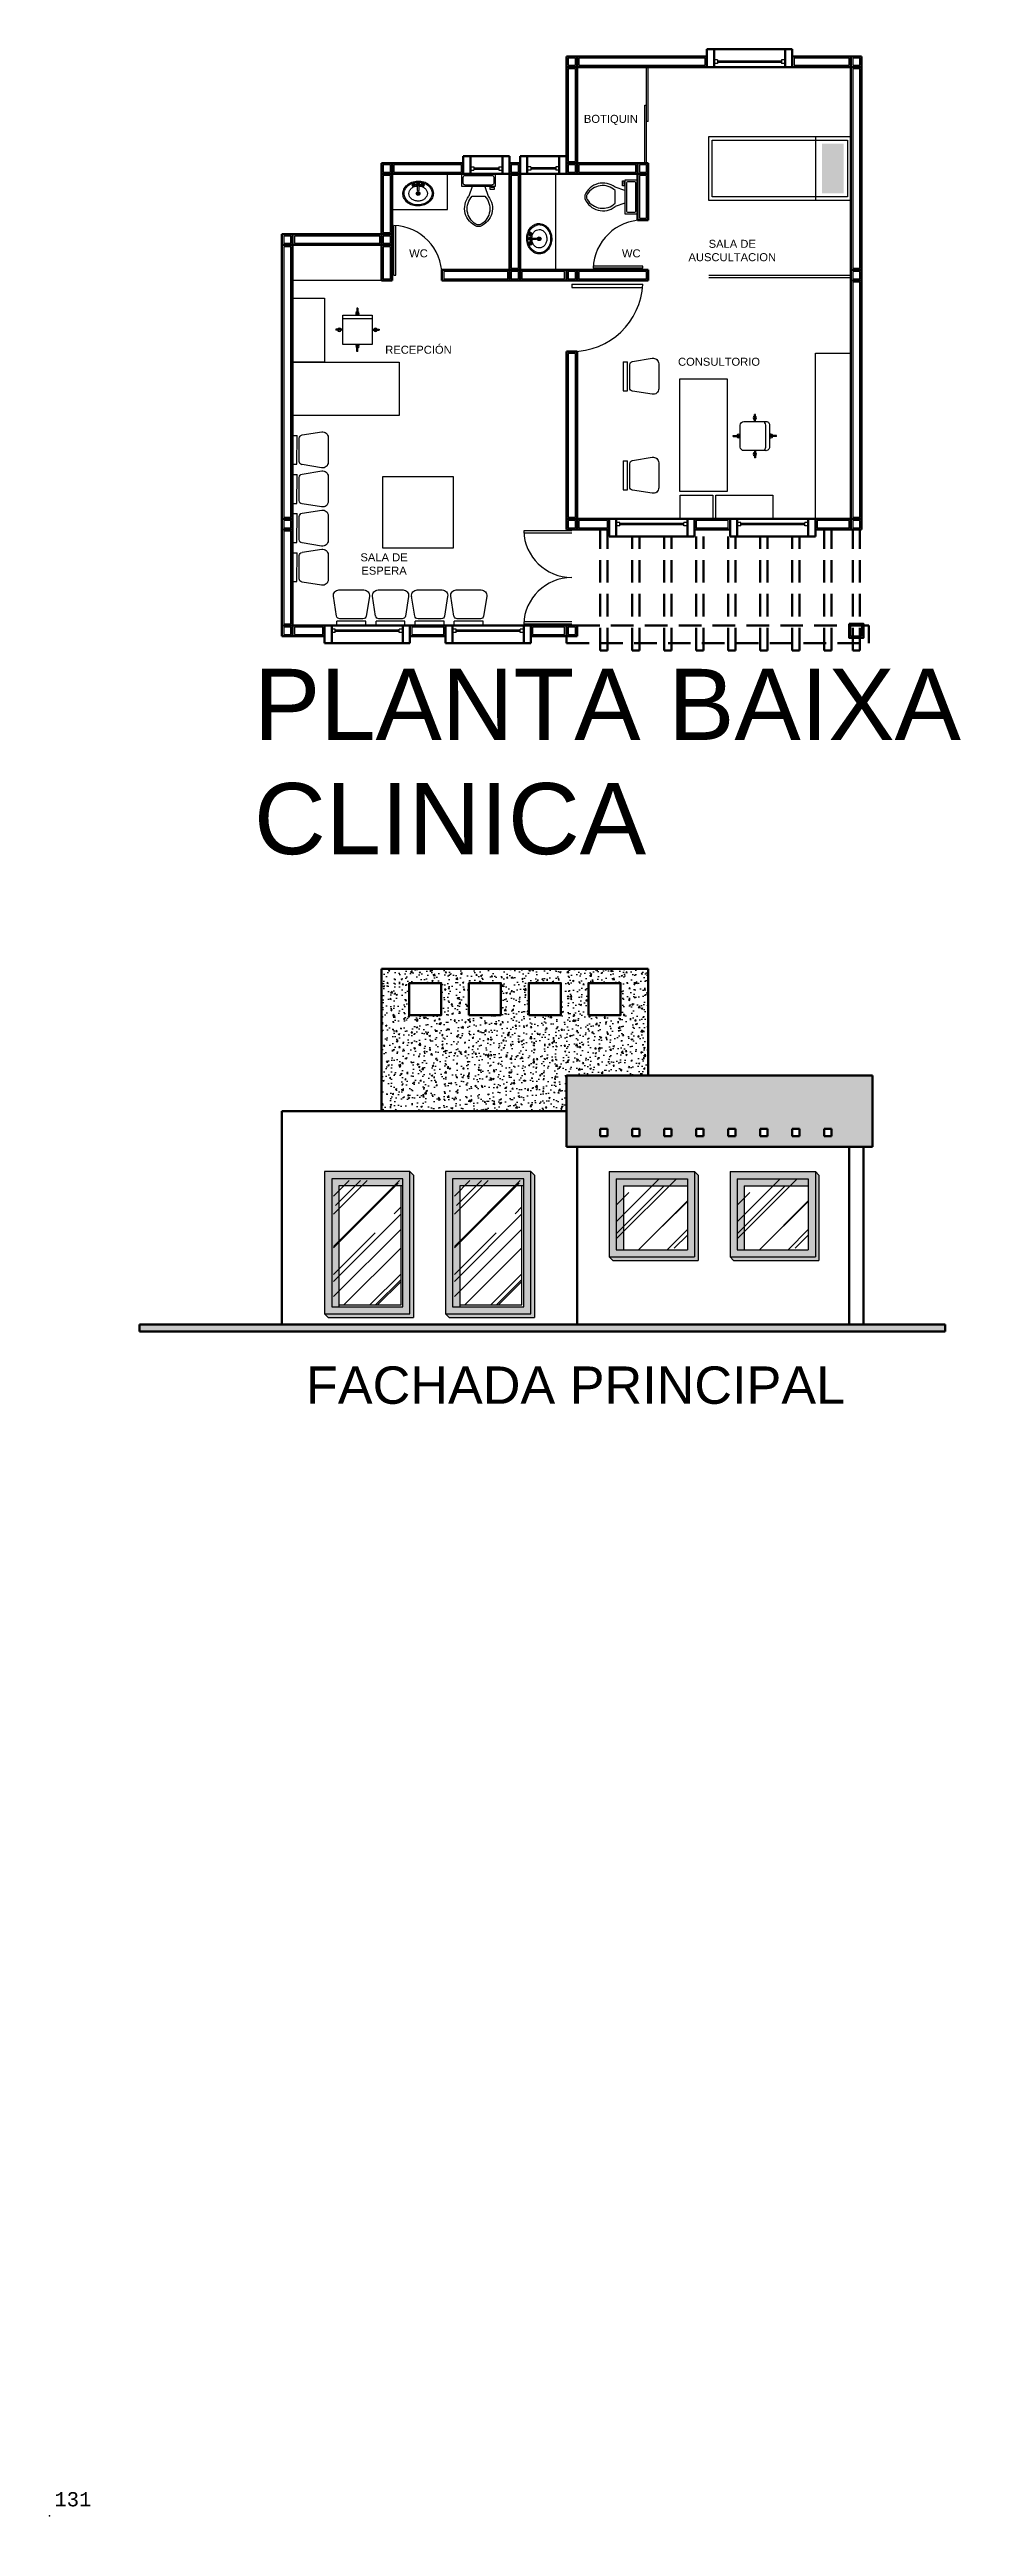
# Model space of a CAD drawing. Extents: x -98 to 79, y 8 to 90.
# Drawn here: x -1.25 to 11.57, y 23.16 to 57.83 of the extents above; entities that cross this region are included whole.
import ezdxf
from ezdxf.enums import TextEntityAlignment as Align

# ---------------------------------------------------------------- set-up
doc = ezdxf.new("R2010")
doc.units = 0
doc.header["$MEASUREMENT"] = 0
doc.linetypes.add('HIDDEN2', pattern=[4.7625, 3.175, -1.5875])
doc.layers.get('0').update_dxf_attribs({"linetype": 'CONTINUOUS'})
for name, color, linetype in [('CASTILLOS', 8, 'CONTINUOUS'), ('CVL_PUNTO', 7, 'CONTINUOUS'), ('CVL_PUNTO_NUM', 7, 'CONTINUOUS'), ('LETREROS', 7, 'CONTINUOUS'), ('MUEBLES', 7, 'CONTINUOUS'), ('MUEBLES_BAÑO', 151, 'CONTINUOUS'), ('MUROS', 1, 'CONTINUOUS'), ('PUERTA', 35, 'CONTINUOUS'), ('SOMBRA_MURO', 254, 'CONTINUOUS'), ('VENTANAS', 4, 'CONTINUOUS')]:
    doc.layers.add(name, color=color, linetype=linetype)
doc.layers.add('MURO', color=7, linetype='CONTINUOUS', lineweight=53)
doc.styles.add('MONOTXT4', font='MONOTXT4.shx')
doc.styles.get("Standard").update_dxf_attribs({"font": 'arial.ttf'})
doc.linetypes.add('ZIGZAG', pattern='A,0.0001,-0.2,[131,ltypeshp.shx,S=0.2,R=0,X=-0.2,Y=0],-0.4,[131,ltypeshp.shx,S=0.2,R=180,X=0.2,Y=0],-0.2', length=0.8001)

# ---------------------------------------------------------------- blocks, each defined once
blk = doc.blocks.new('MUOF03PL')
at = {"color": 0, "linetype": 'ByBlock'}
for p, q in [((-0.203, 0), (0.203, 0)), ((0.203, 0), (0.203, -0.062)), ((-0.209, -0.133), (-0.253, -0.41)), ((-0.203, 0), (-0.203, -0.063)), ((0.203, -0.062), (-0.203, -0.063)), ((0.163, -0.094), (-0.162, -0.094)), ((0.253, -0.409), (0.209, -0.133)), ((-0.175, -0.5), (0.176, -0.5))]:
    blk.add_line(p, q, dxfattribs=at)
for centre, radius, start, end in [((-0.162, -0.141), 0.0469, 90.0574, 170.9471), ((0.163, -0.14), 0.0469, 9.1676, 90.0574), ((-0.175, -0.422), 0.0781, 170.9471, 270.0574), ((0.176, -0.422), 0.0781, 270.0574, 9.1676)]:
    blk.add_arc(centre, radius, start, end, dxfattribs=at)
blk = doc.blocks.new('P100')
at = {"layer": 'PUERTA'}
for p, q in [((0.95, 0), (0.9, 0)), ((0.9, 0), (0.9, -0.995)), ((0.95, 0), (0.95, -0.999))]:
    blk.add_line(p, q, dxfattribs=at)
blk.add_arc((1, 0), 1, 180, 267.134, dxfattribs=at)
blk = doc.blocks.new('P70')
at = {"layer": 'PUERTA'}
for p, q in [((-0.025, 0), (-0.05, 0)), ((-0.025, 0), (-0.025, -0.7)), ((-0.05, 0), (-0.05, -0.698))]:
    blk.add_line(p, q, dxfattribs=at)
blk.add_arc((0, 0), 0.7, 180, 267.9533, dxfattribs=at)
blk = doc.blocks.new('CAM-SEN')
at = {"color": 0, "linetype": 'ByBlock'}
blk.add_line((0.5, -0.45, 0.46), (0.5, 0.45, 0.46), dxfattribs=at)
at = {"color": 0, "linetype": 'ByBlock', "elevation": 0.2}
blk.add_lwpolyline([(2, 0.45), (2, -0.45), (0, -0.45), (0, 0.45)], close=True, dxfattribs=at)
at = {"color": 0, "linetype": 'ByBlock'}
blk.add_lwpolyline([(1.9492, 0.3992), (1.9492, -0.3992), (0.0508, -0.3992), (0.0508, 0.3992)], close=True, dxfattribs=at)
blk.add_trace([(0.1016, -0.3484, 0.46), (0.4064, -0.3484, 0.46), (0.1016, 0.3484, 0.46), (0.4064, 0.3484, 0.46)], dxfattribs=at)
blk.add_3dface([(0, 0.45, 0.45), (2, 0.45, 0.45), (2, -0.45, 0.45), (0, -0.45, 0.45)], dxfattribs=at)
blk = doc.blocks.new('Faucet - Bathroom top')
for p, q in [((-4.107, 0.125), (-4.375, 0.125)), ((-3.75, 0.4788), (-3.75, 0.75)), ((-3.5, 0.482), (-3.5, 0.75)), ((-3.1461, 0.125), (-2.875, 0.125)), ((3.143, 0.125), (2.875, 0.125)), ((3.5, 0.4788), (3.5, 0.75)), ((3.75, 0.482), (3.75, 0.75)), ((4.1039, 0.125), (4.375, 0.125)), ((-4.1039, -0.125), (-4.375, -0.125)), ((-3.75, -0.4821), (-3.75, -0.75)), ((-3.5, -0.4789), (-3.5, -0.75)), ((-3.143, -0.125), (-2.875, -0.125)), ((-0.5, -0.8639), (-0.5, -4.5)), ((0.5, -4.5), (0.5, -0.8631)), ((3.1461, -0.125), (2.875, -0.125)), ((3.5, -0.4821), (3.5, -0.75)), ((3.75, -0.4789), (3.75, -0.75)), ((4.107, -0.125), (4.375, -0.125))]:
    blk.add_line(p, q)
for centre, radius in [((-3.625, 0), 1.375), ((-4.625, 0), 0.2795), ((-3.625, 0), 0.5), ((-3.625, 1), 0.2795), ((-2.625, 0), 0.2795), ((0, 0), 0.5), ((3.625, 0), 1.375), ((2.625, 0), 0.2795), ((3.625, 0), 0.5), ((3.625, 1), 0.2795), ((4.625, 0), 0.2795), ((-3.625, -1), 0.2795), ((3.625, -1), 0.2795)]:
    blk.add_circle(centre, radius)
for centre, radius, start, end in [((-3.625, 0), 1, 105.2407, 164.2093), ((-3.625, 0), 1, 16.44125, 74.07887), ((0, 0), 1.5, 289.6514, 250.3603), ((0, 0), 1, 300.3431, 239.7554), ((3.625, 0), 1, 106.12, 164.0884), ((3.625, 0), 1, 16.23422, 73.90469), ((-3.625, 0), 1, 196.2342, 253.9047), ((-3.625, 0), 1, 286.12, 344.0884), ((0, -4.5), 0.5, 180, 0), ((3.625, 0), 1, 196.4413, 254.0789), ((3.625, 0), 1, 285.2407, 344.2093)]:
    blk.add_arc(centre, radius, start, end)
blk = doc.blocks.new('OVALIN')
at = {"layer": 'MUEBLES_BAÑO'}
for p, q in [((0.017, 0), (-0.017, 0)), ((0, 0.017), (0, -0.017))]:
    blk.add_line(p, q, dxfattribs=at)
for points in [[(0.214, 0.007, -0.117634), (0.201, -0.059, -0.104469), (0.155, -0.119, -0.090016), (0.089, -0.159, -0.08192), (0.006, -0.175, -0.08192), (-0.079, -0.164, -0.090016), (-0.147, -0.129, -0.104469), (-0.196, -0.072, -0.117634), (-0.214, -0.007, -0.117634), (-0.201, 0.059, -0.104469), (-0.155, 0.119, -0.090016), (-0.089, 0.159, -0.08192), (-0.006, 0.175, -0.08192), (0.079, 0.164, -0.090016), (0.147, 0.129, -0.104469), (0.196, 0.072, -0.117634)], [(0.198, 0.003, -0.118622), (0.184, -0.057, -0.104678), (0.141, -0.111, -0.089562), (0.079, -0.146, -0.081185), (0.002, -0.16, -0.081185), (-0.075, -0.149, -0.089562), (-0.138, -0.115, -0.104678), (-0.182, -0.062, -0.118622), (-0.198, -0.003, -0.118622), (-0.184, 0.057, -0.104678), (-0.141, 0.111, -0.089562), (-0.079, 0.146, -0.081185), (-0.002, 0.16, -0.081185), (0.075, 0.149, -0.089562), (0.138, 0.115, -0.104678), (0.182, 0.062, -0.118622)]]:
    blk.add_lwpolyline(points, format="xyb", close=True, dxfattribs=at)
blk.add_lwpolyline([(-0.021, -0.104, -0.047101), (-0.05, -0.098, -0.089718), (-0.091, -0.076, -0.104607), (-0.12, -0.041, -0.118283), (-0.13, -0.001, -0.118283), (-0.121, 0.038, -0.104607), (-0.093, 0.074, -0.089718), (-0.052, 0.097, -0.081436), (-0.001, 0.106, -0.081436), (0.05, 0.098, -0.089718), (0.091, 0.076, -0.104607), (0.12, 0.041, -0.118283), (0.13, 0.001, -0.118283), (0.121, -0.038, -0.104607), (0.093, -0.074, -0.089718), (0.052, -0.097, -0.050974), (0.02, -0.104)], format="xyb", dxfattribs=at)
for radius in [0.0262, 0.0175]:
    blk.add_circle((0, 0), radius, dxfattribs=at)
at = {"layer": 'MUEBLES_BAÑO', "xscale": -0.0175, "yscale": 0.0175, "zscale": 0.0175, "rotation": 180.0000000000001}
blk.add_blockref('Faucet - Bathroom top', (0, -0.121), dxfattribs=at)
blk = doc.blocks.new('Toilet - top')
for p, q in [((-10, -8.5), (-8, -8.5)), ((-10, -9.5), (-10, -8.5)), ((-7, -9.5), (-10, -9.5)), ((-8, -8.5), (-8, -8)), ((-7, -8), (-7, -9.5)), ((-4, -8), (-6, -14)), ((4, -14), (-4, -14)), ((4, -8), (6, -14)), ((9.5, -6), (9.5, -2))]:
    blk.add_line(p, q)
blk.add_lwpolyline([(10.5, -8), (10.5, 0), (-10.5, 0), (-10.5, -8)], close=True)
for points in [[(-9.5, -2), (-9.5, -6)], [(8.5, -1), (-8.5, -1)], [(-8.5, -7), (8.5, -7)]]:
    blk.add_lwpolyline(points)
for centre, radius, start, end in [((-8.6, -1.9), 0.884, 81.8699, 188.1301), ((-8.6, -6.1), 0.884, 171.8699, 278.1301), ((3.5, -21.6), 12.2, 141.4691, 247.9714), ((4.2, -21.8), 11.3, 136.3677, 238.9468), ((-3.5, -21.6), 12.2, 292.0284, 38.5307), ((-4.2, -21.8), 11.3, 301.053, 43.6321), ((8.6, -1.9), 0.884, 351.8699, 98.1301), ((8.6, -6.1), 0.884, 261.8699, 8.1301), ((0, -27.9), 4, 245.7318, 294.2682), ((0, -29), 4, 254.8605, 285.1395)]:
    blk.add_arc(centre, radius, start, end)

msp = doc.modelspace()

# ---------------------------------------------------------------- hatches: boundary and pattern name
at = {"layer": 'MURO'}
msp.add_hatch(color=256, dxfattribs=at).paths.add_polyline_path([(11.341, 39.802), (11.341, 39.902), (0.024, 39.902), (0.024, 39.802)])
at = {"layer": 'SOMBRA_MURO'}
h = msp.add_hatch(dxfattribs=at)
h.set_pattern_fill('AR-CONC', color=5, scale=0.03, style=0)
h.set_pattern_definition([(50, (16.27108, 35.14526), (0.215178, -0.0188256), [0.0225, -0.2475]), (355, (16.27108, 35.14526), (-0.0416254, 0.2256576), [0.018, -0.198]), (100.4514, (16.28901, 35.14369), (0.1735528, 0.2068319), [0.019122, -0.2103426]), (46.1842, (16.27108, 35.20526), (0.3201723, -0.0496557), [0.03375, -0.37125]), (96.6356, (16.29776, 35.20112), (0.280399, 0.2922354), [0.028683, -0.315514]), (351.1842, (16.27108, 35.20526), (0.2803986, 0.2922356), [0.027, -0.297]), (21, (16.30108, 35.19026), (0.1790721, -0.1207857), [0.0225, -0.2475]), (326, (16.30108, 35.19026), (0.0729946, 0.217545), [0.018, -0.198]), (71.4514, (16.316, 35.1802), (0.2520668, 0.0967591), [0.019122, -0.2103426]), (37.5, (16.27108, 35.14526), (0.00364796, 0.09986816), [0, -0.1956, 0, -0.201, 0, -0.19875]), (7.5, (16.27108, 35.14526), (0.07892086, 0.1183235), [0, -0.1146, 0, -0.1911, 0, -0.07575]), (327.5, (16.20418, 35.14526), (0.16014673, -0.00676646), [0, -0.075, 0, -0.234, 0, -0.3105]), (317.5, (16.17418, 35.14526), (0.1749559, 0.0300315), [0, -0.0975, 0, -0.1554, 0, -0.2205])])
h.paths.add_polyline_path([(6.024, 43.402), (7.174, 43.402), (7.174, 44.902), (3.424, 44.902), (3.424, 42.902), (6.024, 42.902)])
h.paths.add_polyline_path([(5.494, 44.252), (5.494, 44.702), (5.944, 44.702), (5.944, 44.252)], flags=16)
h.paths.add_polyline_path([(5.104, 44.252), (4.654, 44.252), (4.654, 44.702), (5.104, 44.702)], flags=16)
h.paths.add_polyline_path([(6.334, 44.252), (6.334, 44.702), (6.784, 44.702), (6.784, 44.252)], flags=16)
h.paths.add_polyline_path([(4.264, 44.252), (3.814, 44.252), (3.814, 44.702), (4.264, 44.702)], flags=16)
h = msp.add_hatch(color=256, dxfattribs=at)
h.paths.add_polyline_path([(6.024, 43.402), (6.024, 42.402), (10.324, 42.402), (10.324, 43.402)])
h.paths.add_polyline_path([(9.199, 42.652), (9.299, 42.652), (9.299, 42.552), (9.199, 42.552)], flags=16)
h.paths.add_polyline_path([(8.849, 42.652), (8.849, 42.552), (8.749, 42.552), (8.749, 42.652)], flags=16)
h.paths.add_polyline_path([(9.649, 42.652), (9.749, 42.652), (9.749, 42.552), (9.649, 42.552)], flags=16)
h.paths.add_polyline_path([(8.399, 42.652), (8.399, 42.552), (8.299, 42.552), (8.299, 42.652)], flags=16)
h.paths.add_polyline_path([(7.949, 42.652), (7.949, 42.552), (7.849, 42.552), (7.849, 42.652)], flags=16)
h.paths.add_polyline_path([(7.499, 42.652), (7.499, 42.552), (7.399, 42.552), (7.399, 42.652)], flags=16)
h.paths.add_polyline_path([(7.049, 42.652), (7.049, 42.552), (6.949, 42.552), (6.949, 42.652)], flags=16)
h.paths.add_polyline_path([(6.599, 42.652), (6.599, 42.552), (6.499, 42.552), (6.499, 42.652)], flags=16)
for color, points in [(256, [(3.824, 40.052), (2.624, 40.052), (2.674, 40.002), (3.874, 40.002), (3.874, 42.002), (3.824, 42.052)]), (256, [(5.524, 40.052), (4.324, 40.052), (4.374, 40.002), (5.574, 40.002), (5.574, 42.002), (5.524, 42.052)]), (256, [(7.874, 42.002), (7.824, 42.052), (7.824, 40.852), (6.624, 40.852), (6.674, 40.802), (7.874, 40.802)]), (256, [(9.574, 42.002), (9.524, 42.052), (9.524, 40.852), (8.324, 40.852), (8.374, 40.802), (9.574, 40.802)]), (254, [(3.724, 41.852), (3.724, 41.952), (2.724, 41.952), (2.724, 40.152), (2.824, 40.152), (2.824, 41.852)]), (254, [(5.424, 41.852), (5.424, 41.952), (4.424, 41.952), (4.424, 40.152), (4.524, 40.152), (4.524, 41.852)]), (254, [(7.724, 41.852), (7.724, 41.952), (6.724, 41.952), (6.724, 40.952), (6.824, 40.952), (6.824, 41.852)]), (254, [(9.424, 41.852), (9.424, 41.952), (8.424, 41.952), (8.424, 40.952), (8.524, 40.952), (8.524, 41.852)])]:
    msp.add_hatch(color=color, dxfattribs=at).paths.add_polyline_path(points)
at = {"layer": 'VENTANAS'}
h = msp.add_hatch(dxfattribs=at)
h.set_pattern_fill('AR-CONC', color=94, scale=0.01, angle=90, style=0)
h.set_pattern_definition([(140, (14.57108, 35.14526), (0.00627521, 0.07172602), [0.0075, -0.0825]), (85, (14.57108, 35.14526), (-0.0752192, -0.01387513), [0.006, -0.066]), (190.4514, (14.571606, 35.151234), (-0.06894395, 0.05785094), [0.006374, -0.0701142]), (136.1842, (14.55108, 35.14526), (0.0165519, 0.1067241), [0.01125, -0.12375]), (186.6356, (14.55246, 35.15415), (-0.0974118, 0.0934663), [0.009561, -0.1051713]), (81.1842, (14.55108, 35.14526), (-0.0974119, 0.0934662), [0.009, -0.099]), (111, (14.55608, 35.15526), (0.0402619, 0.0596907), [0.0075, -0.0825]), (56, (14.55608, 35.15526), (-0.072515, 0.02433153), [0.006, -0.066]), (161.4514, (14.55944, 35.16023), (-0.03225305, 0.08402226), [0.006374, -0.0701142]), (127.5, (14.571083, 35.145257), (-0.033289385, 0.001215986), [0, -0.0652, 0, -0.067, 0, -0.06625]), (97.5, (14.571083, 35.145257), (-0.03944117, 0.02630695), [0, -0.0382, 0, -0.0637, 0, -0.02525]), (57.5, (14.571083, 35.122957), (0.002255487, 0.053382244), [0, -0.025, 0, -0.078, 0, -0.1035]), (47.5, (14.571083, 35.112957), (-0.0100105, 0.05831862), [0, -0.0325, 0, -0.0518, 0, -0.0735])])
h.paths.add_polyline_path([(3.824, 42.052), (2.624, 42.052), (2.624, 40.052), (3.824, 40.052)])
h.paths.add_polyline_path([(3.724, 40.152), (2.724, 40.152), (2.724, 41.952), (3.724, 41.952)], flags=16)
h = msp.add_hatch(dxfattribs=at)
h.set_pattern_fill('AR-CONC', color=94, scale=0.01, angle=90, style=0)
h.set_pattern_definition([(140, (16.27108, 35.14526), (0.00627521, 0.07172602), [0.0075, -0.0825]), (85, (16.27108, 35.14526), (-0.0752192, -0.01387513), [0.006, -0.066]), (190.4514, (16.271606, 35.151234), (-0.06894395, 0.05785094), [0.006374, -0.0701142]), (136.1842, (16.25108, 35.14526), (0.0165519, 0.1067241), [0.01125, -0.12375]), (186.6356, (16.25246, 35.15415), (-0.0974118, 0.0934663), [0.009561, -0.1051713]), (81.1842, (16.25108, 35.14526), (-0.0974119, 0.0934662), [0.009, -0.099]), (111, (16.25608, 35.15526), (0.0402619, 0.0596907), [0.0075, -0.0825]), (56, (16.25608, 35.15526), (-0.072515, 0.02433153), [0.006, -0.066]), (161.4514, (16.25944, 35.16023), (-0.03225305, 0.08402226), [0.006374, -0.0701142]), (127.5, (16.271083, 35.145257), (-0.033289385, 0.001215986), [0, -0.0652, 0, -0.067, 0, -0.06625]), (97.5, (16.271083, 35.145257), (-0.03944117, 0.02630695), [0, -0.0382, 0, -0.0637, 0, -0.02525]), (57.5, (16.271083, 35.122957), (0.002255487, 0.053382244), [0, -0.025, 0, -0.078, 0, -0.1035]), (47.5, (16.271083, 35.112957), (-0.0100105, 0.05831862), [0, -0.0325, 0, -0.0518, 0, -0.0735])])
h.paths.add_polyline_path([(5.524, 42.052), (4.324, 42.052), (4.324, 40.052), (5.524, 40.052)])
h.paths.add_polyline_path([(5.424, 40.152), (4.424, 40.152), (4.424, 41.952), (5.424, 41.952)], flags=16)
h = msp.add_hatch(dxfattribs=at)
h.set_pattern_fill('AR-CONC', color=94, scale=0.01, angle=90, style=0)
h.set_pattern_definition([(140, (18.365184, 31.774754), (0.00627521, 0.07172602), [0.0075, -0.0825]), (85, (18.36518, 31.774754), (-0.0752192, -0.01387513), [0.006, -0.066]), (190.4514, (18.365707, 31.78073), (-0.06894395, 0.05785094), [0.00637402, -0.0701142]), (136.1842, (18.34518, 31.77475), (0.0165519, 0.1067241), [0.01125, -0.12375]), (186.6356, (18.34656, 31.78365), (-0.0974118, 0.0934663), [0.009561, -0.1051713]), (81.1842, (18.34518, 31.77475), (-0.09741186, 0.0934662), [0.009, -0.099]), (111, (18.350184, 31.784754), (0.0402619, 0.0596907), [0.0075, -0.0825]), (56, (18.35018, 31.784754), (-0.072515, 0.02433153), [0.006, -0.066]), (161.4514, (18.35354, 31.78973), (-0.03225305, 0.08402226), [0.00637402, -0.0701142]), (127.5, (18.365184, 31.774754), (-0.033289385, 0.001215986), [0, -0.0652, 0, -0.067, 0, -0.06625]), (97.5, (18.365184, 31.774754), (-0.03944117, 0.02630695), [0, -0.0382, 0, -0.0637, 0, -0.02525]), (57.5, (18.365184, 31.752454), (0.002255487, 0.053382244), [0, -0.025, 0, -0.078, 0, -0.1035]), (47.5, (18.365184, 31.742454), (-0.0100105, 0.05831862), [0, -0.0325, 0, -0.0518, 0, -0.0735])])
h.paths.add_polyline_path([(7.824, 42.052), (6.624, 42.052), (6.624, 40.852), (7.824, 40.852)])
h.paths.add_polyline_path([(7.724, 40.952), (6.724, 40.952), (6.724, 41.952), (7.724, 41.952)], flags=16)
h = msp.add_hatch(dxfattribs=at)
h.set_pattern_fill('AR-CONC', color=94, scale=0.01, angle=90, style=0)
h.set_pattern_definition([(140, (20.065184, 31.774754), (0.00627521, 0.07172602), [0.0075, -0.0825]), (85, (20.06518, 31.774754), (-0.0752192, -0.01387513), [0.006, -0.066]), (190.4514, (20.065707, 31.78073), (-0.06894395, 0.05785094), [0.00637402, -0.0701142]), (136.1842, (20.04518, 31.77475), (0.0165519, 0.1067241), [0.01125, -0.12375]), (186.6356, (20.04656, 31.78365), (-0.0974118, 0.0934663), [0.009561, -0.1051713]), (81.1842, (20.04518, 31.77475), (-0.09741186, 0.0934662), [0.009, -0.099]), (111, (20.050184, 31.784754), (0.0402619, 0.0596907), [0.0075, -0.0825]), (56, (20.05018, 31.784754), (-0.072515, 0.02433153), [0.006, -0.066]), (161.4514, (20.05354, 31.78973), (-0.03225305, 0.08402226), [0.00637402, -0.0701142]), (127.5, (20.065184, 31.774754), (-0.033289385, 0.001215986), [0, -0.0652, 0, -0.067, 0, -0.06625]), (97.5, (20.065184, 31.774754), (-0.03944117, 0.02630695), [0, -0.0382, 0, -0.0637, 0, -0.02525]), (57.5, (20.065184, 31.752454), (0.002255487, 0.053382244), [0, -0.025, 0, -0.078, 0, -0.1035]), (47.5, (20.065184, 31.742454), (-0.0100105, 0.05831862), [0, -0.0325, 0, -0.0518, 0, -0.0735])])
h.paths.add_polyline_path([(9.524, 42.052), (8.324, 42.052), (8.324, 40.852), (9.524, 40.852)])
h.paths.add_polyline_path([(9.424, 40.952), (8.424, 40.952), (8.424, 41.952), (9.424, 41.952)], flags=16)
h = msp.add_hatch(dxfattribs=at)
h.set_pattern_fill('AR-RROOF', color=256, scale=0.5, angle=45, style=0)
h.set_pattern_definition([(45, (14.5711, 35.14526), (0.424264, 1.13137), [7.5, -1, 2.5, -0.5]), (45, (14.8645, 35.79226), (-0.82378, 0.116673), [1.5, -0.165, 3, -0.375]), (45, (14.44734, 35.62255), (1.601597, 2.075358), [4, -0.7, 2, -0.5])])
h.paths.add_polyline_path([(2.749, 40.177), (3.699, 40.177), (3.699, 41.927), (2.749, 41.927)])
h = msp.add_hatch(dxfattribs=at)
h.set_pattern_fill('AR-RROOF', color=256, scale=0.5, angle=45, style=0)
h.set_pattern_definition([(45, (16.2711, 35.14526), (0.424264, 1.13137), [7.5, -1, 2.5, -0.5]), (45, (16.5645, 35.79226), (-0.82378, 0.116673), [1.5, -0.165, 3, -0.375]), (45, (16.14734, 35.62255), (1.601597, 2.075358), [4, -0.7, 2, -0.5])])
h.paths.add_polyline_path([(4.449, 40.177), (5.399, 40.177), (5.399, 41.927), (4.449, 41.927)])
h = msp.add_hatch(dxfattribs=at)
h.set_pattern_fill('AR-RROOF', color=256, scale=0.5, angle=45, style=0)
h.set_pattern_definition([(45, (18.3652, 31.77475), (0.424264, 1.131371), [7.5, -1, 2.5, -0.5]), (45, (18.6586, 32.42176), (-0.82378, 0.116673), [1.5, -0.165, 3, -0.375]), (45, (18.24144, 32.25205), (1.601597, 2.0753584), [4, -0.7, 2, -0.5])])
h.paths.add_polyline_path([(6.724, 41.952), (6.724, 40.952), (7.724, 40.952), (7.724, 41.952)])
h = msp.add_hatch(dxfattribs=at)
h.set_pattern_fill('AR-RROOF', color=256, scale=0.5, angle=45, style=0)
h.set_pattern_definition([(45, (20.0652, 31.77475), (0.424264, 1.131371), [7.5, -1, 2.5, -0.5]), (45, (20.3586, 32.42176), (-0.82378, 0.116673), [1.5, -0.165, 3, -0.375]), (45, (19.94144, 32.25205), (1.601597, 2.0753584), [4, -0.7, 2, -0.5])])
h.paths.add_polyline_path([(8.424, 41.952), (8.424, 40.952), (9.424, 40.952), (9.424, 41.952)])

# ---------------------------------------------------------------- linework, layer by layer
at = {"layer": 'CVL_PUNTO', "color": 2}
msp.add_point((-1.245, 23.156, 100), dxfattribs=at)
at = {"layer": 'MUEBLES', "color": 41, "linetype": 'ZIGZAG', "ltscale": 0.25}
for p, q in [((8.024, 54.654), (10.024, 54.654)), ((8.024, 54.619), (10.024, 54.619))]:
    msp.add_line(p, q, dxfattribs=at)
at = {"layer": 'MUEBLES', "color": 41}
for p, q in [((2.88, 53.681), (2.88, 54.091)), ((2.88, 54.091), (3.291, 54.091)), ((3.078, 54.191), (3.078, 54.091)), ((3.093, 54.191), (3.078, 54.191)), ((3.093, 54.191), (3.093, 54.091)), ((3.291, 54.091), (3.291, 53.681)), ((2.88, 53.893), (2.781, 53.893)), ((2.781, 53.893), (2.781, 53.879)), ((2.88, 53.879), (2.781, 53.879)), ((3.291, 54.039), (2.88, 54.039)), ((3.291, 53.893), (3.39, 53.893)), ((3.291, 53.879), (3.39, 53.879)), ((3.39, 53.893), (3.39, 53.879)), ((3.291, 53.681), (2.88, 53.681)), ((3.078, 53.581), (3.078, 53.681)), ((3.093, 53.581), (3.078, 53.581)), ((3.093, 53.581), (3.093, 53.681)), ((8.369, 52.385), (8.369, 52.399)), ((8.369, 52.399), (8.468, 52.399)), ((8.369, 52.385), (8.468, 52.385)), ((8.681, 52.697), (8.666, 52.697)), ((8.666, 52.597), (8.666, 52.697)), ((8.681, 52.597), (8.681, 52.697)), ((8.978, 52.399), (8.879, 52.399)), ((8.978, 52.385), (8.879, 52.385)), ((8.978, 52.385), (8.978, 52.399)), ((8.666, 52.187), (8.666, 52.088)), ((8.681, 52.088), (8.666, 52.088)), ((8.681, 52.187), (8.681, 52.088))]:
    msp.add_line(p, q, dxfattribs=at)
for points in [[(3.424, 55.079), (3.424, 54.579), (2.174, 54.579), (2.174, 55.079)], [(2.624, 54.329), (2.624, 53.429), (2.174, 53.429), (2.174, 54.329)], [(2.174, 53.429), (3.674, 53.429), (3.674, 52.679), (2.174, 52.679)], [(10.024, 51.229), (9.524, 51.229), (9.524, 53.556), (10.024, 53.556)], [(8.287, 53.192), (7.613, 53.192), (7.613, 51.618), (8.287, 51.618)], [(3.437, 50.82), (4.437, 50.82), (4.437, 51.82), (3.437, 51.82)], [(8.081, 51.229), (7.622, 51.229), (7.622, 51.559), (8.081, 51.559)], [(8.925, 51.229), (8.125, 51.229), (8.125, 51.559), (8.925, 51.559)]]:
    msp.add_lwpolyline(points, close=True, dxfattribs=at)
msp.add_lwpolyline([(8.829, 52.187), (8.518, 52.187, -0.414214), (8.468, 52.237), (8.468, 52.547, -0.414214), (8.518, 52.597), (8.829, 52.597)], format="xyb", dxfattribs=at)
msp.add_lwpolyline([(8.879, 52.237, -0.45272), (8.822, 52.187, -0.500425), (8.815, 52.205, 0.17678), (8.827, 52.237), (8.827, 52.547, 0.17678), (8.815, 52.58, -0.500425), (8.822, 52.597, -0.45272), (8.879, 52.547)], format="xyb", close=True, dxfattribs=at)
for centre, radius, start, end in [((3.086, 54.116), 0.0248, 106.976, 73.024), ((2.831, 53.886), 0.0247, 17.1046, 162.8954), ((2.831, 53.886), 0.0247, 197.1046, 342.8954), ((3.341, 53.886), 0.0247, 17.1046, 162.8954), ((3.341, 53.886), 0.0247, 197.1046, 342.8954), ((3.086, 53.656), 0.0248, 106.976, 253.024), ((3.086, 53.656), 0.0248, 286.976, 73.024), ((8.443, 52.392), 0.0248, 16.976, 163.024), ((8.443, 52.392), 0.0248, 196.976, 343.024), ((8.673, 52.647), 0.0246, 107.1046, 252.8954), ((8.673, 52.647), 0.0246, 287.1046, 72.8954), ((8.825, 52.586), 0.0117, 225.8157, 226.8078), ((8.903, 52.392), 0.0248, 16.976, 343.024), ((8.673, 52.137), 0.0246, 107.1046, 252.8954), ((8.673, 52.137), 0.0246, 287.1046, 72.8954)]:
    msp.add_arc(centre, radius, start, end, dxfattribs=at)
at = {"layer": 'MUEBLES_BAÑO'}
for p, q in [((4.352, 55.579), (4.352, 56.079)), ((5.874, 54.729), (5.874, 56.079)), ((3.574, 55.579), (4.352, 55.579))]:
    msp.add_line(p, q, dxfattribs=at)
at = {"layer": 'MURO'}
for p, q in [((6.024, 56.229), (6.024, 57.729)), ((6.024, 57.729), (7.999, 57.729)), ((6.024, 57.579), (10.174, 57.579)), ((6.174, 56.079), (6.174, 57.729)), ((9.199, 57.829), (7.999, 57.829)), ((7.999, 57.829), (7.999, 57.579)), ((8.099, 57.829), (8.099, 57.579)), ((9.099, 57.829), (9.099, 57.579)), ((9.199, 57.829), (9.199, 57.579)), ((9.199, 57.729), (10.174, 57.729)), ((10.024, 57.729), (10.024, 51.079)), ((10.174, 57.729), (10.174, 51.079)), ((3.424, 54.579), (3.424, 56.229)), ((3.424, 56.229), (4.574, 56.229)), ((3.574, 54.579), (3.574, 56.229)), ((4.574, 56.329), (5.224, 56.329)), ((4.574, 56.329), (4.574, 56.079)), ((4.674, 56.329), (4.674, 56.079)), ((5.124, 56.329), (5.124, 56.079)), ((5.224, 56.329), (5.224, 56.079)), ((5.224, 54.579), (5.224, 56.229)), ((5.224, 56.229), (5.374, 56.229)), ((6.024, 56.329), (5.374, 56.329)), ((5.374, 56.329), (5.374, 56.079)), ((5.374, 54.579), (5.374, 56.229)), ((5.474, 56.329), (5.474, 56.079)), ((5.924, 56.329), (5.924, 56.079)), ((6.024, 56.329), (6.024, 56.079)), ((6.024, 56.229), (7.174, 56.229)), ((7.024, 56.229), (7.024, 55.429)), ((7.174, 56.229), (7.174, 55.429)), ((3.424, 56.079), (7.174, 56.079)), ((2.024, 49.579), (2.024, 55.229)), ((2.024, 55.229), (3.574, 55.229)), ((2.174, 49.579), (2.174, 55.229)), ((7.174, 55.429), (7.024, 55.429)), ((2.024, 55.079), (3.574, 55.079)), ((3.574, 54.579), (3.424, 54.579)), ((7.174, 54.729), (4.274, 54.729)), ((4.274, 54.579), (4.274, 54.729)), ((7.174, 54.579), (4.274, 54.579)), ((6.024, 54.729), (6.024, 54.579)), ((6.174, 54.729), (6.174, 54.579)), ((7.174, 54.729), (7.174, 54.579)), ((10.174, 54.729), (10.024, 54.729)), ((10.174, 54.579), (10.024, 54.579)), ((6.024, 51.079), (6.024, 53.579)), ((6.174, 53.579), (6.024, 53.579)), ((6.174, 51.079), (6.174, 53.579)), ((2.174, 51.229), (2.024, 51.229)), ((2.174, 51.079), (2.024, 51.079)), ((10.174, 51.229), (6.024, 51.229)), ((6.624, 51.079), (6.024, 51.079)), ((6.624, 50.979), (6.624, 51.229)), ((7.824, 50.979), (6.624, 50.979)), ((6.724, 50.979), (6.724, 51.229)), ((7.724, 50.979), (7.724, 51.229)), ((7.824, 50.979), (7.824, 51.229)), ((8.324, 51.079), (7.824, 51.079)), ((8.324, 51.079), (7.824, 51.079)), ((8.324, 50.979), (8.324, 51.229)), ((9.524, 50.979), (8.324, 50.979)), ((8.424, 50.979), (8.424, 51.229)), ((9.424, 50.979), (9.424, 51.229)), ((9.524, 50.979), (9.524, 51.229)), ((10.174, 51.079), (9.524, 51.079)), ((6.174, 49.729), (2.024, 49.729)), ((2.624, 49.479), (2.624, 49.729)), ((2.724, 49.479), (2.724, 49.729)), ((3.724, 49.479), (3.724, 49.729)), ((3.824, 49.479), (3.824, 49.729)), ((4.324, 49.479), (4.324, 49.729)), ((4.424, 49.479), (4.424, 49.729)), ((5.424, 49.479), (5.424, 49.729)), ((5.524, 49.479), (5.524, 49.729)), ((6.024, 49.729), (6.024, 49.579)), ((6.174, 49.729), (6.174, 49.579)), ((2.624, 49.579), (2.024, 49.579)), ((3.824, 49.479), (2.624, 49.479)), ((4.324, 49.579), (3.824, 49.579)), ((5.524, 49.479), (4.324, 49.479)), ((6.174, 49.579), (5.524, 49.579)), ((10.324, 43.402), (6.024, 43.402)), ((6.024, 43.402), (6.024, 42.402)), ((10.324, 43.402), (10.324, 42.402)), ((2.024, 39.902), (2.024, 42.902)), ((6.024, 42.902), (2.024, 42.902)), ((6.499, 42.552), (6.499, 42.652)), ((6.599, 42.652), (6.499, 42.652)), ((6.599, 42.552), (6.599, 42.652)), ((6.949, 42.552), (6.949, 42.652)), ((7.049, 42.652), (6.949, 42.652)), ((7.049, 42.552), (7.049, 42.652)), ((7.399, 42.552), (7.399, 42.652)), ((7.499, 42.652), (7.399, 42.652)), ((7.499, 42.552), (7.499, 42.652)), ((7.849, 42.552), (7.849, 42.652)), ((7.949, 42.652), (7.849, 42.652)), ((7.949, 42.552), (7.949, 42.652)), ((8.299, 42.552), (8.299, 42.652)), ((8.399, 42.652), (8.299, 42.652)), ((8.399, 42.552), (8.399, 42.652)), ((8.749, 42.552), (8.749, 42.652)), ((8.849, 42.652), (8.749, 42.652)), ((8.849, 42.552), (8.849, 42.652)), ((9.199, 42.552), (9.199, 42.652)), ((9.299, 42.652), (9.199, 42.652)), ((9.299, 42.552), (9.299, 42.652)), ((9.649, 42.552), (9.649, 42.652)), ((9.749, 42.652), (9.649, 42.652)), ((9.749, 42.552), (9.749, 42.652)), ((10.324, 42.402), (6.024, 42.402)), ((6.174, 42.402), (6.174, 39.902)), ((6.599, 42.552), (6.499, 42.552)), ((7.049, 42.552), (6.949, 42.552)), ((7.499, 42.552), (7.399, 42.552)), ((7.949, 42.552), (7.849, 42.552)), ((8.399, 42.552), (8.299, 42.552)), ((8.849, 42.552), (8.749, 42.552)), ((9.299, 42.552), (9.199, 42.552)), ((9.749, 42.552), (9.649, 42.552)), ((9.999, 42.402), (9.999, 39.902)), ((10.199, 42.402), (10.199, 39.902)), ((11.349, 39.902), (0.024, 39.902)), ((0.024, 39.802), (0.024, 39.902)), ((11.349, 39.902), (11.349, 39.802)), ((11.349, 39.802), (0.024, 39.802))]:
    msp.add_line(p, q, dxfattribs=at)
at = {"layer": 'MURO', "linetype": 'HIDDEN2', "ltscale": 0.1}
for p, q in [((6.499, 49.379), (6.499, 51.079)), ((6.599, 49.379), (6.599, 51.079)), ((6.949, 49.379), (6.949, 50.979)), ((7.049, 49.379), (7.049, 50.979)), ((7.399, 49.379), (7.399, 50.979)), ((7.499, 49.379), (7.499, 50.979)), ((7.849, 49.379), (7.849, 50.979)), ((7.949, 49.379), (7.949, 50.979)), ((8.299, 49.379), (8.299, 50.979)), ((8.399, 49.379), (8.399, 50.979)), ((8.749, 49.379), (8.749, 50.979)), ((8.849, 49.379), (8.849, 50.979)), ((9.199, 49.379), (9.199, 50.979)), ((9.299, 49.379), (9.299, 50.979)), ((9.649, 49.379), (9.649, 51.079)), ((9.749, 49.379), (9.749, 51.079)), ((10.049, 49.379), (10.049, 51.079)), ((10.149, 49.379), (10.149, 51.079)), ((6.174, 49.729), (10.274, 49.729)), ((10.274, 49.729), (10.274, 49.479)), ((6.024, 49.579), (6.024, 49.479)), ((6.024, 49.479), (10.274, 49.479)), ((6.499, 49.379), (6.599, 49.379)), ((6.949, 49.379), (7.049, 49.379)), ((7.399, 49.379), (7.499, 49.379)), ((7.849, 49.379), (7.949, 49.379)), ((8.299, 49.379), (8.399, 49.379)), ((8.749, 49.379), (8.849, 49.379)), ((9.199, 49.379), (9.299, 49.379)), ((9.649, 49.379), (9.749, 49.379)), ((10.049, 49.379), (10.149, 49.379))]:
    msp.add_line(p, q, dxfattribs=at)
at = {"layer": 'MURO', "color": 5}
for p, q in [((3.424, 44.902), (3.424, 42.902)), ((7.174, 44.902), (3.424, 44.902)), ((7.174, 44.902), (7.174, 43.402))]:
    msp.add_line(p, q, dxfattribs=at)
at = {"layer": 'MURO'}
msp.add_lwpolyline([(9.999, 49.754), (10.199, 49.754), (10.199, 49.554), (9.999, 49.554)], close=True, dxfattribs=at)
at = {"layer": 'MURO', "color": 5}
for points in [[(3.814, 44.252), (4.264, 44.252), (4.264, 44.702), (3.814, 44.702)], [(4.654, 44.252), (5.104, 44.252), (5.104, 44.702), (4.654, 44.702)], [(5.494, 44.252), (5.944, 44.252), (5.944, 44.702), (5.494, 44.702)], [(6.334, 44.252), (6.784, 44.252), (6.784, 44.702), (6.334, 44.702)]]:
    msp.add_lwpolyline(points, close=True, dxfattribs=at)
at = {"layer": 'MUROS'}
for points in [[(6.149, 57.704), (6.049, 57.704), (6.049, 57.604), (6.149, 57.604)], [(7.974, 57.704), (6.199, 57.704), (6.199, 57.604), (7.974, 57.604)], [(9.999, 57.704), (9.224, 57.704), (9.224, 57.604), (9.999, 57.604)], [(10.149, 57.704), (10.049, 57.704), (10.049, 57.604), (10.149, 57.604)], [(6.149, 57.554), (6.049, 57.554), (6.049, 56.254), (6.149, 56.254)], [(10.149, 57.554), (10.049, 57.554), (10.049, 54.754), (10.149, 54.754)], [(3.549, 56.204), (3.449, 56.204), (3.449, 56.104), (3.549, 56.104)], [(4.549, 56.204), (3.599, 56.204), (3.599, 56.104), (4.549, 56.104)], [(5.349, 56.204), (5.249, 56.204), (5.249, 56.104), (5.349, 56.104)], [(6.149, 56.204), (6.049, 56.204), (6.049, 56.104), (6.149, 56.104)], [(6.999, 56.204), (6.199, 56.204), (6.199, 56.104), (6.999, 56.104)], [(7.149, 56.204), (7.049, 56.204), (7.049, 56.104), (7.149, 56.104)], [(3.549, 56.054), (3.449, 56.054), (3.449, 55.254), (3.549, 55.254)], [(5.349, 56.054), (5.249, 56.054), (5.249, 54.754), (5.349, 54.754)], [(7.149, 56.054), (7.049, 56.054), (7.049, 55.454), (7.149, 55.454)], [(2.149, 55.204), (2.049, 55.204), (2.049, 55.104), (2.149, 55.104)], [(3.399, 55.204), (2.199, 55.204), (2.199, 55.104), (3.399, 55.104)], [(3.549, 55.204), (3.449, 55.204), (3.449, 55.104), (3.549, 55.104)], [(2.149, 55.054), (2.049, 55.054), (2.049, 51.254), (2.149, 51.254)], [(3.549, 55.054), (3.449, 55.054), (3.449, 54.604), (3.549, 54.604)], [(5.199, 54.704), (4.299, 54.704), (4.299, 54.604), (5.199, 54.604)], [(5.349, 54.704), (5.249, 54.704), (5.249, 54.604), (5.349, 54.604)], [(5.999, 54.704), (5.399, 54.704), (5.399, 54.604), (5.999, 54.604)], [(6.149, 54.704), (6.049, 54.704), (6.049, 54.604), (6.149, 54.604)], [(7.149, 54.704), (6.199, 54.704), (6.199, 54.604), (7.149, 54.604)], [(10.149, 54.704), (10.049, 54.704), (10.049, 54.604), (10.149, 54.604)], [(10.149, 54.554), (10.049, 54.554), (10.049, 51.254), (10.149, 51.254)], [(6.149, 53.554), (6.049, 53.554), (6.049, 51.254), (6.149, 51.254)], [(2.149, 51.204), (2.049, 51.204), (2.049, 51.104), (2.149, 51.104)], [(2.149, 51.054), (2.049, 51.054), (2.049, 49.754), (2.149, 49.754)], [(6.149, 51.204), (6.049, 51.204), (6.049, 51.104), (6.149, 51.104)], [(6.599, 51.204), (6.199, 51.204), (6.199, 51.104), (6.599, 51.104)], [(8.299, 51.204), (7.849, 51.204), (7.849, 51.104), (8.299, 51.104)], [(9.999, 51.204), (9.549, 51.204), (9.549, 51.104), (9.999, 51.104)], [(10.149, 51.204), (10.049, 51.204), (10.049, 51.104), (10.149, 51.104)], [(2.149, 49.704), (2.049, 49.704), (2.049, 49.604), (2.149, 49.604)], [(2.599, 49.704), (2.199, 49.704), (2.199, 49.604), (2.599, 49.604)], [(4.299, 49.704), (3.849, 49.704), (3.849, 49.604), (4.299, 49.604)], [(5.999, 49.704), (5.549, 49.704), (5.549, 49.604), (5.999, 49.604)], [(6.149, 49.704), (6.049, 49.704), (6.049, 49.604), (6.149, 49.604)], [(10.024, 49.729), (10.174, 49.729), (10.174, 49.579), (10.024, 49.579)]]:
    msp.add_lwpolyline(points, close=True, dxfattribs=at)
at = {"layer": 'PUERTA'}
for p, q in [((7.149, 56.229), (7.149, 57.579)), ((7.174, 56.813), (7.174, 57.579)), ((7.124, 56.229), (7.124, 57.043)), ((7.124, 57.043), (7.149, 57.043)), ((7.174, 56.813), (7.149, 56.813)), ((6.099, 51.059), (5.424, 51.059)), ((6.099, 51.029), (5.424, 51.029)), ((6.099, 49.779), (5.424, 49.779)), ((6.099, 49.749), (5.424, 49.749))]:
    msp.add_line(p, q, dxfattribs=at)
for centre, start, end in [((6.099, 51.079), 181.6979, 270), ((6.099, 49.729), 90, 178.3021)]:
    msp.add_arc(centre, 0.675, start, end, dxfattribs=at)
at = {"layer": 'SOMBRA_MURO'}
for p, q in [((3.824, 42.052), (3.874, 42.002)), ((3.874, 42.002), (3.874, 40.002)), ((5.524, 42.052), (5.574, 42.002)), ((5.574, 42.002), (5.574, 40.002)), ((7.824, 42.052), (7.874, 42.002)), ((7.874, 42.002), (7.874, 40.802)), ((9.524, 42.052), (9.574, 42.002)), ((9.574, 42.002), (9.574, 40.802)), ((6.824, 41.852), (7.724, 41.852)), ((6.824, 41.852), (6.824, 40.952)), ((8.524, 41.852), (9.424, 41.852)), ((8.524, 41.852), (8.524, 40.952)), ((6.624, 40.852), (6.674, 40.802)), ((6.674, 40.802), (7.874, 40.802)), ((8.324, 40.852), (8.374, 40.802)), ((8.374, 40.802), (9.574, 40.802)), ((2.624, 40.052), (2.674, 40.002)), ((2.674, 40.002), (3.874, 40.002)), ((4.324, 40.052), (4.374, 40.002)), ((4.374, 40.002), (5.574, 40.002))]:
    msp.add_line(p, q, dxfattribs=at)
at = {"layer": 'SOMBRA_MURO', "color": 41}
for p, q in [((3.724, 41.852), (2.824, 41.852)), ((2.824, 41.852), (2.824, 40.152)), ((5.424, 41.852), (4.524, 41.852)), ((4.524, 41.852), (4.524, 40.152))]:
    msp.add_line(p, q, dxfattribs=at)
at = {"layer": 'VENTANAS'}
for p, q in [((8.149, 57.679), (8.099, 57.679)), ((8.149, 57.629), (8.099, 57.629)), ((8.149, 57.679), (8.149, 57.629)), ((9.049, 57.664), (8.149, 57.664)), ((9.049, 57.644), (8.149, 57.644)), ((9.099, 57.679), (9.049, 57.679)), ((9.049, 57.679), (9.049, 57.629)), ((9.099, 57.629), (9.049, 57.629)), ((4.674, 56.179), (4.724, 56.179)), ((4.724, 56.179), (4.724, 56.129)), ((5.074, 56.179), (5.074, 56.129)), ((5.074, 56.179), (5.124, 56.179)), ((5.524, 56.179), (5.474, 56.179)), ((5.524, 56.179), (5.524, 56.129)), ((5.924, 56.179), (5.874, 56.179)), ((5.874, 56.179), (5.874, 56.129)), ((4.674, 56.129), (4.724, 56.129)), ((4.724, 56.164), (5.074, 56.164)), ((4.724, 56.144), (5.074, 56.144)), ((5.074, 56.129), (5.124, 56.129)), ((5.524, 56.129), (5.474, 56.129)), ((5.874, 56.164), (5.524, 56.164)), ((5.874, 56.144), (5.524, 56.144)), ((5.924, 56.129), (5.874, 56.129)), ((6.774, 51.179), (6.724, 51.179)), ((6.774, 51.129), (6.724, 51.129)), ((6.774, 51.129), (6.774, 51.179)), ((7.674, 51.164), (6.774, 51.164)), ((7.674, 51.144), (6.774, 51.144)), ((7.724, 51.179), (7.674, 51.179)), ((7.674, 51.129), (7.674, 51.179)), ((7.724, 51.129), (7.674, 51.129)), ((8.474, 51.179), (8.424, 51.179)), ((8.474, 51.129), (8.424, 51.129)), ((8.474, 51.129), (8.474, 51.179)), ((9.374, 51.164), (8.474, 51.164)), ((9.374, 51.144), (8.474, 51.144)), ((9.424, 51.179), (9.374, 51.179)), ((9.374, 51.129), (9.374, 51.179)), ((9.424, 51.129), (9.374, 51.129)), ((2.774, 49.679), (2.724, 49.679)), ((2.774, 49.629), (2.724, 49.629)), ((2.774, 49.629), (2.774, 49.679)), ((3.674, 49.664), (2.774, 49.664)), ((3.674, 49.644), (2.774, 49.644)), ((3.724, 49.679), (3.674, 49.679)), ((3.674, 49.629), (3.674, 49.679)), ((3.724, 49.629), (3.674, 49.629)), ((4.474, 49.679), (4.424, 49.679)), ((4.474, 49.629), (4.424, 49.629)), ((4.474, 49.629), (4.474, 49.679)), ((5.374, 49.664), (4.474, 49.664)), ((5.374, 49.644), (4.474, 49.644)), ((5.424, 49.679), (5.374, 49.679)), ((5.374, 49.629), (5.374, 49.679)), ((5.424, 49.629), (5.374, 49.629))]:
    msp.add_line(p, q, dxfattribs=at)
at = {"layer": 'VENTANAS', "color": 94}
for p, q in [((6.624, 42.052), (6.624, 40.852)), ((6.624, 42.052), (7.824, 42.052)), ((7.824, 42.052), (7.824, 40.852)), ((8.324, 42.052), (8.324, 40.852)), ((8.324, 42.052), (9.524, 42.052)), ((9.524, 42.052), (9.524, 40.852)), ((6.724, 41.952), (6.724, 40.952)), ((6.724, 41.952), (7.724, 41.952)), ((7.724, 41.952), (7.724, 40.952)), ((8.424, 41.952), (8.424, 40.952)), ((8.424, 41.952), (9.424, 41.952)), ((9.424, 41.952), (9.424, 40.952)), ((6.724, 40.952), (7.724, 40.952)), ((8.424, 40.952), (9.424, 40.952)), ((6.624, 40.852), (7.824, 40.852)), ((8.324, 40.852), (9.524, 40.852))]:
    msp.add_line(p, q, dxfattribs=at)
for points in [[(2.624, 40.052), (3.824, 40.052), (3.824, 42.052), (2.624, 42.052)], [(4.324, 40.052), (5.524, 40.052), (5.524, 42.052), (4.324, 42.052)], [(2.724, 40.152), (3.724, 40.152), (3.724, 41.952), (2.724, 41.952)], [(4.424, 40.152), (5.424, 40.152), (5.424, 41.952), (4.424, 41.952)]]:
    msp.add_lwpolyline(points, close=True, dxfattribs=at)
for points in [[(2.824, 40.177), (3.699, 40.177), (3.699, 41.852)], [(4.524, 40.177), (5.399, 40.177), (5.399, 41.852)]]:
    msp.add_lwpolyline(points, dxfattribs=at)

# ---------------------------------------------------------------- block references
at = {"layer": 'CASTILLOS', "color": 41, "rotation": 180}
msp.add_blockref('OVALIN', (3.939, 55.802), dxfattribs=at)
at = {"layer": 'MUEBLES', "color": 41, "rotation": 180}
msp.add_blockref('CAM-SEN', (10.024, 56.154, -0.2), dxfattribs=at)
at = {"layer": 'MUEBLES', "color": 41, "xscale": -1}
for p, rotation in [((6.821, 53.233), 90), ((2.174, 52.199), 90), ((6.821, 51.841), 90), ((2.174, 51.649), 90), ((2.174, 51.099), 90), ((2.174, 50.549), 90), ((3.001, 49.729), 180), ((3.551, 49.729), 180), ((4.101, 49.729), 180), ((4.651, 49.729), 180)]:
    msp.add_blockref('MUOF03PL', p, dxfattribs=dict(at, rotation=rotation))
at = {"layer": 'MUEBLES_BAÑO', "xscale": -0.0225, "yscale": 0.0225, "zscale": 0.0225}
msp.add_blockref('Toilet - top', (4.788, 56.079), dxfattribs=at)
at = {"layer": 'MUEBLES_BAÑO', "xscale": 0.0225, "yscale": 0.0225, "zscale": 0.0225, "rotation": 269.9999999999999}
msp.add_blockref('Toilet - top', (7.024, 55.754), dxfattribs=at)
at = {"layer": 'MUEBLES_BAÑO', "color": 41, "rotation": 270}
msp.add_blockref('OVALIN', (5.642, 55.166), dxfattribs=at)
at = {"layer": 'PUERTA'}
for name, p, rotation in [('P70', (3.574, 54.654), 180), ('P70', (7.099, 54.729), 270), ('P100', (6.099, 53.579), 90)]:
    msp.add_blockref(name, p, dxfattribs=dict(at, rotation=rotation))

# ---------------------------------------------------------------- texts
at = {"layer": 'CVL_PUNTO_NUM', "color": 7, "style": 'MONOTXT4'}
msp.add_text('131', height=0.2, dxfattribs=at).set_placement((-1.174, 23.227), align=Align.BOTTOM_LEFT)
at = {"layer": 'LETREROS', "attachment_point": 5}
for s, insert, char_height, width in [('BOTIQUIN', (6.649, 56.836), 0.1125, 0.54), ('SALA DE AUSCULTACION', (8.355, 55), 0.1125, 0.87), ('WC', (3.944, 54.96), 0.1125, 0.87), ('WC', (6.935, 54.96), 0.1125, 0.87), ('RECEPCIÓN', (3.944, 53.605), 0.1125, 0.87), ('CONSULTORIO', (8.169, 53.436), 0.1125, 0.54), ('SALA DE ESPERA', (3.46, 50.593), 0.1125, 0.87), ('FACHADA PRINCIPAL', (6.152, 39.046), 0.525, 11.16105)]:
    msp.add_mtext(s, dxfattribs=dict(at, insert=insert, char_height=char_height, width=width))
at = {"layer": 'MURO'}
for s, p in [('PLANTA BAIXA', (1.632, 48.12)), ('CLINICA', (1.632, 46.514))]:
    msp.add_text(s, height=1, dxfattribs=at).set_placement(p)

doc.saveas('drawing.dxf')
